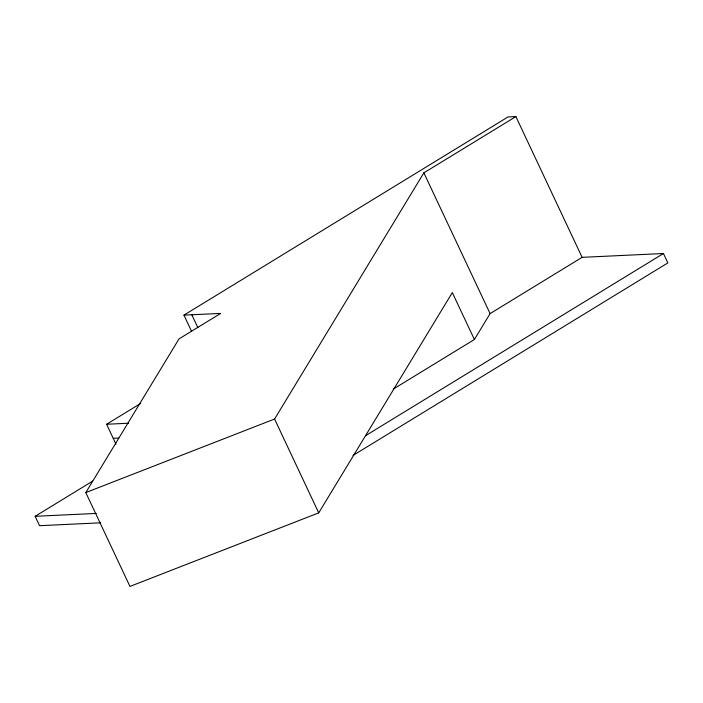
<?xml version="1.0" encoding="UTF-8"?>
<svg xmlns="http://www.w3.org/2000/svg" width="703" height="703" viewBox="0 0 703 703"><rect width="100%" height="100%" fill="white"/><g stroke="black" fill="none" stroke-linecap="round" stroke-linejoin="round"><path stroke-width="1.05" d="M393.241 389.137L474.393 339.505L452.319 292.589L318.723 512.865L129.958 586.416L85.801 492.583L179.01 338.899L220.672 313.415L183.949 315.137L191.418 331.016M85.801 492.583L274.574 419.032L423.865 172.859L515.888 116.584L582.119 257.333L663.439 253.519L667.85 262.904L353.038 455.43M474.393 339.505L490.096 313.608L582.119 257.333M183.949 315.137L508.014 116.953L515.888 116.584M115.986 444.199L106.61 424.261L140.328 403.645M100.705 522.812L39.561 525.686L35.15 516.301L92.708 481.098M365.49 435.728L663.439 253.519M106.61 424.261L128.508 423.232M113.227 438.338L118.71 438.083M35.15 516.301L96.293 513.427M423.865 172.859L490.096 313.608M274.574 419.032L318.723 512.865M191.814 314.768L197.842 327.58"/></g></svg>
